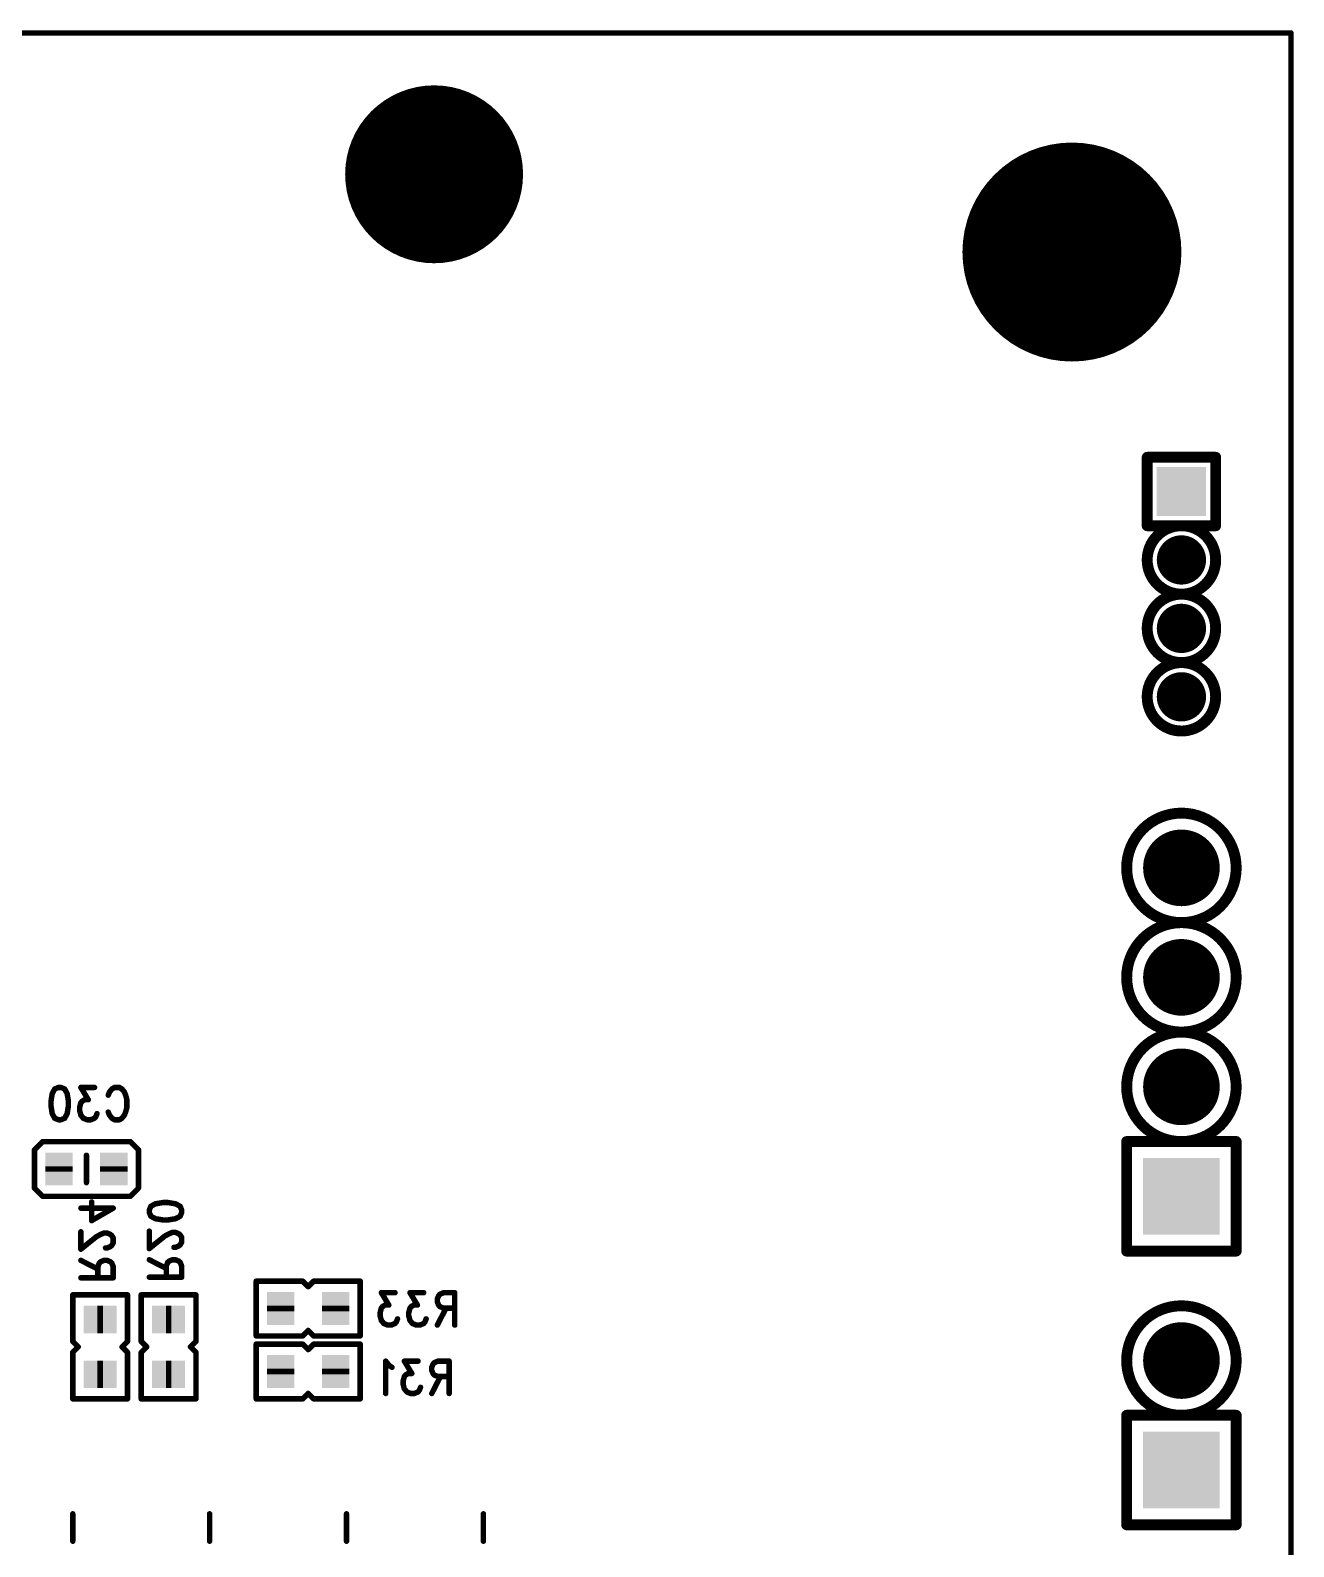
# Model space of a CAD drawing. Extents: x 100 to 156, y 84.7 to 174.
# Drawn here: x 120.97 to 144.05, y 146.35 to 174.05 of the extents above; entities that cross this region are included whole.
import ezdxf

# ---------------------------------------------------------------- set-up
doc = ezdxf.new("R2010")
doc.units = 0
doc.layers.get('0').update_dxf_attribs({"linetype": 'CONTINUOUS'})
doc.layers.add('MASK-BOTTOM_PHO', color=4, linetype='CONTINUOUS')
doc.layers.add('SILK-BOTTOM_PHO', color=5, linetype='CONTINUOUS')

# ---------------------------------------------------------------- blocks, each defined once
blk = doc.blocks.new('ROUND_32')
at = {"const_width": 1.999996}
blk.add_lwpolyline([(-0.999998, 0, 1), (0.999998, 0, 1)], format="xyb", close=True, dxfattribs=at)
blk = doc.blocks.new('ROUND_11')
at = {"const_width": 0.44996}
blk.add_lwpolyline([(-0.22498, 0, 1), (0.22498, 0, 1)], format="xyb", close=True, dxfattribs=at)
blk = doc.blocks.new('ROUND_130')
at = {"const_width": 0.700024}
blk.add_lwpolyline([(-0.350012, 0, 1), (0.350012, 0, 1)], format="xyb", close=True, dxfattribs=at)
blk = doc.blocks.new('SQUARE_132')
blk.add_solid([(0.700024, 0.700024), (0.700024, -0.700024), (-0.700024, 0.700024), (-0.700024, -0.700024)])
blk = doc.blocks.new('SQUARE_162')
blk.add_solid([(0.44996, 0.44996), (0.44996, -0.44996), (-0.44996, 0.44996), (-0.44996, -0.44996)])
blk = doc.blocks.new('ROUND_248')
at = {"const_width": 1.624964}
blk.add_lwpolyline([(-0.812482, 0, 1), (0.812482, 0, 1)], format="xyb", close=True, dxfattribs=at)
blk = doc.blocks.new('ROUND_1')
at = {"const_width": 0.050038}
blk.add_lwpolyline([(-0.025018, 0, 1), (0.025018, 0, 1)], format="xyb", close=True, dxfattribs=at)
blk = doc.blocks.new('SQUARE_16')
blk.add_solid([(0.250062, 0.250062), (0.250062, -0.250062), (-0.250062, 0.250062), (-0.250062, -0.250062)])
blk = doc.blocks.new('ROUND_6')
at = {"const_width": 0.099948}
blk.add_lwpolyline([(-0.049974, 0, 1), (0.049974, 0, 1)], format="xyb", close=True, dxfattribs=at)

msp = doc.modelspace()

# ---------------------------------------------------------------- linework, layer by layer
at = {"layer": 'MASK-BOTTOM_PHO'}
for points, const_width in [([(143.999966, 173.999906), (100.000054, 173.999906)], 0.100076), ([(143.999966, 100.000054), (143.999966, 173.999906)], 0.100076), ([(121.499884, 153.299922), (121.499884, 153.2001)], 0.500124), ([(122.499882, 153.299922), (122.499882, 153.2001)], 0.500124), ([(125.549914, 150.64994), (125.549914, 150.750016)], 0.500124), ([(126.549912, 150.64994), (126.549912, 150.750016)], 0.500124), ([(122.299984, 150.50008), (122.199908, 150.50008)], 0.500124), ([(123.549918, 150.50008), (123.450096, 150.50008)], 0.500124), ([(122.299984, 149.500082), (122.199908, 149.500082)], 0.500124), ([(123.549918, 149.500082), (123.450096, 149.500082)], 0.500124), ([(125.549914, 149.500082), (125.549914, 149.599904)], 0.500124), ([(126.549912, 149.500082), (126.549912, 149.599904)], 0.500124)]:
    msp.add_lwpolyline(points, dxfattribs=dict(at, const_width=const_width))
at = {"layer": 'SILK-BOTTOM_PHO'}
for points, const_width in [([(143.999966, 173.999906), (100.000054, 173.999906)], 0.100076), ([(143.999966, 100.000054), (143.999966, 173.999906)], 0.100076), ([(141.374876, 165.625018), (141.374876, 166.250112)], 0.199898), ([(141.374876, 166.250112), (142.625064, 166.250112)], 0.199898), ([(142.625064, 166.250112), (142.625064, 165.625018)], 0.199898), ([(141.374876, 165.625018), (141.374876, 164.999924)], 0.199898), ([(142.625064, 164.999924), (142.625064, 165.625018)], 0.199898), ([(141.374876, 164.999924), (142.625064, 164.999924)], 0.199898), ([(121.35231, 154.485848), (121.374916, 154.626564)], 0.100076), ([(121.374916, 154.626564), (121.420382, 154.710892)], 0.100076), ([(121.420382, 154.710892), (121.488708, 154.739086)], 0.100076), ([(121.488708, 154.739086), (121.534174, 154.739086)], 0.100076), ([(121.534174, 154.739086), (121.602246, 154.710892)], 0.100076), ([(121.602246, 154.710892), (121.647712, 154.626564)], 0.100076), ([(121.647712, 154.626564), (121.670572, 154.485848)], 0.100076), ([(122.147838, 154.739086), (121.897648, 154.739086)], 0.100076), ([(121.897648, 154.739086), (122.034046, 154.514042)], 0.100076), ([(122.397774, 154.59837), (122.42038, 154.654758)], 0.100076), ([(122.42038, 154.654758), (122.465846, 154.710892)], 0.100076), ([(122.465846, 154.710892), (122.511312, 154.739086)], 0.100076), ([(122.511312, 154.739086), (122.602244, 154.739086)], 0.100076), ([(122.602244, 154.739086), (122.64771, 154.710892)], 0.100076), ([(122.64771, 154.710892), (122.693176, 154.654758)], 0.100076), ([(122.693176, 154.654758), (122.715782, 154.59837)], 0.100076), ([(122.715782, 154.59837), (122.738642, 154.514042)], 0.100076), ([(121.35231, 154.40152), (121.35231, 154.485848)], 0.100076), ([(121.374916, 154.261058), (121.35231, 154.40152)], 0.100076), ([(121.420382, 154.176476), (121.374916, 154.261058)], 0.100076), ([(121.647712, 154.261058), (121.602246, 154.176476)], 0.100076), ([(121.670572, 154.40152), (121.647712, 154.261058)], 0.100076), ([(121.670572, 154.485848), (121.670572, 154.40152)], 0.100076), ([(121.897648, 154.457908), (121.875042, 154.373326)], 0.100076), ([(121.875042, 154.373326), (121.875042, 154.317192)], 0.100076), ([(121.875042, 154.317192), (121.897648, 154.232864)], 0.100076), ([(121.920508, 154.485848), (121.897648, 154.457908)], 0.100076), ([(121.965974, 154.514042), (121.920508, 154.485848)], 0.100076), ([(122.034046, 154.514042), (121.965974, 154.514042)], 0.100076), ([(122.170444, 154.20467), (122.193304, 154.261058)], 0.100076), ([(122.42038, 154.232864), (122.397774, 154.288998)], 0.100076), ([(122.715782, 154.288998), (122.693176, 154.232864)], 0.100076), ([(122.738642, 154.373326), (122.715782, 154.288998)], 0.100076), ([(122.738642, 154.514042), (122.738642, 154.373326)], 0.100076), ([(121.488708, 154.148536), (121.420382, 154.176476)], 0.100076), ([(121.534174, 154.148536), (121.488708, 154.148536)], 0.100076), ([(121.602246, 154.176476), (121.534174, 154.148536)], 0.100076), ([(121.897648, 154.232864), (121.943114, 154.176476)], 0.100076), ([(121.943114, 154.176476), (122.01144, 154.148536)], 0.100076), ([(122.01144, 154.148536), (122.079512, 154.148536)], 0.100076), ([(122.079512, 154.148536), (122.147838, 154.176476)], 0.100076), ([(122.147838, 154.176476), (122.170444, 154.20467)], 0.100076), ([(122.465846, 154.176476), (122.42038, 154.232864)], 0.100076), ([(122.511312, 154.148536), (122.465846, 154.176476)], 0.100076), ([(122.602244, 154.148536), (122.511312, 154.148536)], 0.100076), ([(122.64771, 154.176476), (122.602244, 154.148536)], 0.100076), ([(122.693176, 154.232864), (122.64771, 154.176476)], 0.100076), ([(121.05005, 153.599896), (121.19991, 153.75001)], 0.100076), ([(121.19991, 153.75001), (122.80011, 153.75001)], 0.100076), ([(122.80011, 153.75001), (122.94997, 153.599896)], 0.100076), ([(142.999968, 153.75001), (140.999972, 153.75001)], 0.199898), ([(140.999972, 153.75001), (140.999972, 152.750012)], 0.199898), ([(142.999968, 151.750014), (142.999968, 153.75001)], 0.199898), ([(121.05005, 152.900126), (121.05005, 153.599896)], 0.100076), ([(122.00001, 153.500074), (122.00001, 152.999948)], 0.100076), ([(122.94997, 153.599896), (122.94997, 152.900126)], 0.100076), ([(121.19991, 152.750012), (121.05005, 152.900126)], 0.100076), ([(122.94997, 152.900126), (122.80011, 152.750012)], 0.100076), ([(122.80011, 152.750012), (121.19991, 152.750012)], 0.100076), ([(122.09526, 152.306782), (122.09526, 152.64765)], 0.100076), ([(123.176538, 152.568148), (123.260866, 152.613614)], 0.100076), ([(123.260866, 152.613614), (123.401582, 152.636474)], 0.100076), ([(123.401582, 152.636474), (123.48591, 152.636474)], 0.100076), ([(123.48591, 152.636474), (123.626626, 152.613614)], 0.100076), ([(123.626626, 152.613614), (123.710954, 152.568148)], 0.100076), ([(140.999972, 152.750012), (140.999972, 151.750014)], 0.199898), ([(122.48896, 152.534112), (121.89841, 152.534112)], 0.100076), ([(122.48896, 152.534112), (122.09526, 152.306782)], 0.100076), ([(123.148344, 152.500076), (123.176538, 152.568148)], 0.100076), ([(123.148344, 152.45461), (123.148344, 152.500076)], 0.100076), ([(123.176538, 152.386284), (123.148344, 152.45461)], 0.100076), ([(123.260866, 152.340818), (123.176538, 152.386284)], 0.100076), ([(123.401582, 152.318212), (123.260866, 152.340818)], 0.100076), ([(123.48591, 152.318212), (123.401582, 152.318212)], 0.100076), ([(123.626626, 152.340818), (123.48591, 152.318212)], 0.100076), ([(123.710954, 152.386284), (123.626626, 152.340818)], 0.100076), ([(123.710954, 152.568148), (123.739148, 152.500076)], 0.100076), ([(123.739148, 152.45461), (123.710954, 152.386284)], 0.100076), ([(123.739148, 152.500076), (123.739148, 152.45461)], 0.100076), ([(121.89841, 151.78405), (121.89841, 152.102312)], 0.100076), ([(122.26417, 152.056846), (122.179588, 152.01138)], 0.100076), ([(122.320304, 152.079452), (122.26417, 152.056846)], 0.100076), ([(122.376438, 152.079452), (122.320304, 152.079452)], 0.100076), ([(122.432826, 152.056846), (122.376438, 152.079452)], 0.100076), ([(122.46102, 152.033986), (122.432826, 152.056846)], 0.100076), ([(122.48896, 151.98852), (122.46102, 152.033986)], 0.100076), ([(123.148344, 151.79548), (123.148344, 152.113742)], 0.100076), ([(123.429776, 152.02281), (123.148344, 151.79548)], 0.100076), ([(123.514104, 152.068276), (123.429776, 152.02281)], 0.100076), ([(123.570238, 152.090882), (123.514104, 152.068276)], 0.100076), ([(123.626626, 152.090882), (123.570238, 152.090882)], 0.100076), ([(123.68276, 152.068276), (123.626626, 152.090882)], 0.100076), ([(123.710954, 152.045416), (123.68276, 152.068276)], 0.100076), ([(123.739148, 151.99995), (123.710954, 152.045416)], 0.100076), ([(122.179588, 152.01138), (121.89841, 151.78405)], 0.100076), ([(122.348498, 151.80691), (122.376438, 151.80691)], 0.100076), ([(122.376438, 151.80691), (122.432826, 151.829516)], 0.100076), ([(122.432826, 151.829516), (122.46102, 151.852376)], 0.100076), ([(122.46102, 151.852376), (122.48896, 151.897842)], 0.100076), ([(122.48896, 151.897842), (122.48896, 151.98852)], 0.100076), ([(123.598432, 151.818086), (123.626626, 151.818086)], 0.100076), ([(123.626626, 151.818086), (123.68276, 151.840946)], 0.100076), ([(123.68276, 151.840946), (123.710954, 151.863552)], 0.100076), ([(123.710954, 151.863552), (123.739148, 151.909018)], 0.100076), ([(123.739148, 151.909018), (123.739148, 151.99995)], 0.100076), ([(140.999972, 151.750014), (142.999968, 151.750014)], 0.199898), ([(122.207782, 151.420576), (121.89841, 151.57958)], 0.100076), ([(122.235976, 151.534114), (122.207782, 151.465788)], 0.100076), ([(122.26417, 151.55672), (122.235976, 151.534114)], 0.100076), ([(122.320304, 151.57958), (122.26417, 151.55672)], 0.100076), ([(122.376438, 151.57958), (122.320304, 151.57958)], 0.100076), ([(122.432826, 151.55672), (122.376438, 151.57958)], 0.100076), ([(122.46102, 151.534114), (122.432826, 151.55672)], 0.100076), ([(122.48896, 151.465788), (122.46102, 151.534114)], 0.100076), ([(123.457716, 151.431752), (123.148344, 151.59101)], 0.100076), ([(123.48591, 151.545544), (123.457716, 151.477218)], 0.100076), ([(123.457716, 151.477218), (123.457716, 151.272748)], 0.100076), ([(123.514104, 151.56815), (123.48591, 151.545544)], 0.100076), ([(123.570238, 151.59101), (123.514104, 151.56815)], 0.100076), ([(123.626626, 151.59101), (123.570238, 151.59101)], 0.100076), ([(123.68276, 151.56815), (123.626626, 151.59101)], 0.100076), ([(123.710954, 151.545544), (123.68276, 151.56815)], 0.100076), ([(123.739148, 151.477218), (123.710954, 151.545544)], 0.100076), ([(123.739148, 151.272748), (123.739148, 151.477218)], 0.100076), ([(122.48896, 151.261318), (121.89841, 151.261318)], 0.100076), ([(122.207782, 151.465788), (122.207782, 151.261318)], 0.100076), ([(122.48896, 151.261318), (122.48896, 151.465788)], 0.100076), ([(123.739148, 151.272748), (123.148344, 151.272748)], 0.100076), ([(125.10008, 150.200106), (125.10008, 151.200104)], 0.100076), ([(125.10008, 151.200104), (125.949964, 151.200104)], 0.100076), ([(125.949964, 151.200104), (126.05004, 151.100028)], 0.100076), ([(126.05004, 151.100028), (126.150116, 151.200104)], 0.100076), ([(126.150116, 151.200104), (127, 151.200104)], 0.100076), ([(127, 151.200104), (127, 150.200106)], 0.100076), ([(121.750074, 150.949914), (122.750072, 150.949914)], 0.100076), ([(121.750074, 150.10003), (121.750074, 150.949914)], 0.100076), ([(122.750072, 150.949914), (122.750072, 150.10003)], 0.100076), ([(123.000008, 150.949914), (124.000006, 150.949914)], 0.100076), ([(123.000008, 150.10003), (123.000008, 150.949914)], 0.100076), ([(124.000006, 150.949914), (124.000006, 150.10003)], 0.100076), ([(127.63627, 150.98903), (127.386334, 150.98903)], 0.100076), ([(127.386334, 150.98903), (127.522732, 150.763986)], 0.100076), ([(128.159002, 150.98903), (127.909066, 150.98903)], 0.100076), ([(127.909066, 150.98903), (128.045464, 150.763986)], 0.100076), ([(128.431798, 150.932896), (128.409192, 150.876508)], 0.100076), ([(128.454658, 150.960836), (128.431798, 150.932896)], 0.100076), ([(128.52273, 150.98903), (128.454658, 150.960836)], 0.100076), ([(128.7272, 150.98903), (128.52273, 150.98903)], 0.100076), ([(128.7272, 150.98903), (128.7272, 150.39848)], 0.100076), ([(127.386334, 150.707852), (127.363728, 150.623524)], 0.100076), ([(127.409194, 150.736046), (127.386334, 150.707852)], 0.100076), ([(127.45466, 150.763986), (127.409194, 150.736046)], 0.100076), ([(127.522732, 150.763986), (127.45466, 150.763986)], 0.100076), ([(127.909066, 150.707852), (127.88646, 150.623524)], 0.100076), ([(127.931926, 150.736046), (127.909066, 150.707852)], 0.100076), ([(127.977392, 150.763986), (127.931926, 150.736046)], 0.100076), ([(128.045464, 150.763986), (127.977392, 150.763986)], 0.100076), ([(128.409192, 150.876508), (128.409192, 150.820374)], 0.100076), ([(128.409192, 150.820374), (128.431798, 150.763986)], 0.100076), ([(128.568196, 150.707852), (128.409192, 150.39848)], 0.100076), ([(128.431798, 150.763986), (128.454658, 150.736046)], 0.100076), ([(128.454658, 150.736046), (128.52273, 150.707852)], 0.100076), ([(128.52273, 150.707852), (128.7272, 150.707852)], 0.100076), ([(127.363728, 150.623524), (127.363728, 150.567136)], 0.100076), ([(127.363728, 150.567136), (127.386334, 150.482808)], 0.100076), ([(127.386334, 150.482808), (127.4318, 150.426674)], 0.100076), ([(127.4318, 150.426674), (127.500126, 150.39848)], 0.100076), ([(127.500126, 150.39848), (127.568198, 150.39848)], 0.100076), ([(127.568198, 150.39848), (127.63627, 150.426674)], 0.100076), ([(127.63627, 150.426674), (127.65913, 150.454614)], 0.100076), ([(127.65913, 150.454614), (127.681736, 150.511002)], 0.100076), ([(127.88646, 150.623524), (127.88646, 150.567136)], 0.100076), ([(127.88646, 150.567136), (127.909066, 150.482808)], 0.100076), ([(127.909066, 150.482808), (127.954532, 150.426674)], 0.100076), ([(127.954532, 150.426674), (128.022604, 150.39848)], 0.100076), ([(128.022604, 150.39848), (128.09093, 150.39848)], 0.100076), ([(128.09093, 150.39848), (128.159002, 150.426674)], 0.100076), ([(128.159002, 150.426674), (128.181862, 150.454614)], 0.100076), ([(128.181862, 150.454614), (128.204468, 150.511002)], 0.100076), ([(121.849896, 149.999954), (121.750074, 150.10003)], 0.100076), ([(122.750072, 150.10003), (122.649996, 149.999954)], 0.100076), ([(123.100084, 149.999954), (123.000008, 150.10003)], 0.100076), ([(124.000006, 150.10003), (123.89993, 149.999954)], 0.100076), ([(125.949964, 150.200106), (125.10008, 150.200106)], 0.100076), ([(126.05004, 150.299928), (125.949964, 150.200106)], 0.100076), ([(126.150116, 150.200106), (126.05004, 150.299928)], 0.100076), ([(127, 150.200106), (126.150116, 150.200106)], 0.100076), ([(121.750074, 149.899878), (121.849896, 149.999954)], 0.100076), ([(121.750074, 149.049994), (121.750074, 149.899878)], 0.100076), ([(122.649996, 149.999954), (122.750072, 149.899878)], 0.100076), ([(122.750072, 149.899878), (122.750072, 149.049994)], 0.100076), ([(123.000008, 149.899878), (123.100084, 149.999954)], 0.100076), ([(123.000008, 149.049994), (123.000008, 149.899878)], 0.100076), ([(123.89993, 149.999954), (124.000006, 149.899878)], 0.100076), ([(124.000006, 149.899878), (124.000006, 149.049994)], 0.100076), ([(125.10008, 149.049994), (125.10008, 150.049992)], 0.100076), ([(125.10008, 150.049992), (125.949964, 150.049992)], 0.100076), ([(125.949964, 150.049992), (126.05004, 149.949916)], 0.100076), ([(126.05004, 149.949916), (126.150116, 150.049992)], 0.100076), ([(126.150116, 150.049992), (127, 150.049992)], 0.100076), ([(127, 150.049992), (127, 149.049994)], 0.100076), ([(127.534162, 149.654768), (127.465836, 149.739096)], 0.100076), ([(127.465836, 149.739096), (127.465836, 149.148546)], 0.100076), ([(127.579628, 149.626574), (127.534162, 149.654768)], 0.100076), ([(128.056894, 149.739096), (127.806704, 149.739096)], 0.100076), ([(127.806704, 149.739096), (127.943102, 149.514052)], 0.100076), ([(128.329436, 149.682708), (128.30683, 149.626574)], 0.100076), ([(128.30683, 149.626574), (128.30683, 149.570186)], 0.100076), ([(128.30683, 149.570186), (128.329436, 149.514052)], 0.100076), ([(128.352296, 149.710902), (128.329436, 149.682708)], 0.100076), ([(128.420368, 149.739096), (128.352296, 149.710902)], 0.100076), ([(128.625092, 149.739096), (128.420368, 149.739096)], 0.100076), ([(128.625092, 149.739096), (128.625092, 149.148546)], 0.100076), ([(127.806704, 149.457918), (127.784098, 149.373336)], 0.100076), ([(127.784098, 149.373336), (127.784098, 149.317202)], 0.100076), ([(127.784098, 149.317202), (127.806704, 149.232874)], 0.100076), ([(127.829564, 149.485858), (127.806704, 149.457918)], 0.100076), ([(127.87503, 149.514052), (127.829564, 149.485858)], 0.100076), ([(127.943102, 149.514052), (127.87503, 149.514052)], 0.100076), ([(128.0795, 149.20468), (128.10236, 149.260814)], 0.100076), ([(128.465834, 149.457918), (128.30683, 149.148546)], 0.100076), ([(128.329436, 149.514052), (128.352296, 149.485858)], 0.100076), ([(128.352296, 149.485858), (128.420368, 149.457918)], 0.100076), ([(128.420368, 149.457918), (128.625092, 149.457918)], 0.100076), ([(122.750072, 149.049994), (121.750074, 149.049994)], 0.100076), ([(124.000006, 149.049994), (123.000008, 149.049994)], 0.100076), ([(125.949964, 149.049994), (125.10008, 149.049994)], 0.100076), ([(126.05004, 149.15007), (125.949964, 149.049994)], 0.100076), ([(126.150116, 149.049994), (126.05004, 149.15007)], 0.100076), ([(127, 149.049994), (126.150116, 149.049994)], 0.100076), ([(127.806704, 149.232874), (127.85217, 149.176486)], 0.100076), ([(127.85217, 149.176486), (127.920496, 149.148546)], 0.100076), ([(127.920496, 149.148546), (127.988568, 149.148546)], 0.100076), ([(127.988568, 149.148546), (128.056894, 149.176486)], 0.100076), ([(128.056894, 149.176486), (128.0795, 149.20468)], 0.100076), ([(141.99997, 148.75002), (140.999972, 148.75002)], 0.199898), ([(140.999972, 148.75002), (140.999972, 146.750024)], 0.199898), ([(142.999968, 148.75002), (141.99997, 148.75002)], 0.199898), ([(142.999968, 146.750024), (142.999968, 148.75002)], 0.199898), ([(121.750074, 146.45005), (121.750074, 146.949922)], 0.100076), ([(124.249942, 146.45005), (124.249942, 146.949922)], 0.100076), ([(126.750064, 146.45005), (126.750064, 146.949922)], 0.100076), ([(129.249932, 146.45005), (129.249932, 146.949922)], 0.100076), ([(140.999972, 146.750024), (142.999968, 146.750024)], 0.199898)]:
    msp.add_lwpolyline(points, dxfattribs=dict(at, const_width=const_width))
at = {"layer": 'SILK-BOTTOM_PHO', "const_width": 0.199898}
for points in [[(142.625064, 164.375084, 1), (141.374876, 164.375084)], [(141.374876, 164.375084, 1), (142.625064, 164.375084)], [(142.625064, 163.124896, 1), (141.374876, 163.124896)], [(141.374876, 163.124896, 1), (142.625064, 163.124896)], [(142.625064, 161.874962, 1), (141.374876, 161.874962)], [(141.374876, 161.874962, 1), (142.625064, 161.874962)], [(142.999968, 158.75, 1), (140.999972, 158.75)], [(140.999972, 158.75, 1), (142.999968, 158.75)], [(142.999968, 156.750004, 1), (140.999972, 156.750004)], [(140.999972, 156.750004, 1), (142.999968, 156.750004)], [(142.999968, 154.750008, 1), (140.999972, 154.750008)], [(140.999972, 154.750008, 1), (142.999968, 154.750008)], [(141.99997, 150.750016, 1), (141.99997, 148.75002)], [(141.99997, 148.75002, 1), (141.99997, 150.750016)]]:
    msp.add_lwpolyline(points, format="xyb", dxfattribs=at)

# ---------------------------------------------------------------- block references
at = {"layer": 'MASK-BOTTOM_PHO'}
for name, p in [('ROUND_1', (143.999966, 173.999906)), ('ROUND_248', (128.35001, 171.420028)), ('ROUND_32', (139.999974, 169.999914)), ('SQUARE_162', (141.99997, 165.625018)), ('ROUND_11', (141.99997, 164.375084)), ('ROUND_11', (141.99997, 163.124896)), ('ROUND_11', (141.99997, 161.874962)), ('ROUND_130', (141.99997, 158.75)), ('ROUND_130', (141.99997, 156.750004)), ('ROUND_130', (141.99997, 154.750008)), ('SQUARE_16', (121.499884, 153.299922)), ('SQUARE_16', (122.499882, 153.299922)), ('SQUARE_16', (121.499884, 153.2001)), ('SQUARE_16', (122.499882, 153.2001)), ('SQUARE_132', (141.99997, 152.750012)), ('SQUARE_16', (125.549914, 150.750016)), ('SQUARE_16', (126.549912, 150.750016)), ('SQUARE_16', (122.199908, 150.50008)), ('SQUARE_16', (122.299984, 150.50008)), ('SQUARE_16', (123.450096, 150.50008)), ('SQUARE_16', (123.549918, 150.50008)), ('SQUARE_16', (125.549914, 150.64994)), ('SQUARE_16', (126.549912, 150.64994)), ('ROUND_130', (141.99997, 149.750018)), ('SQUARE_16', (122.199908, 149.500082)), ('SQUARE_16', (122.299984, 149.500082)), ('SQUARE_16', (123.450096, 149.500082)), ('SQUARE_16', (123.549918, 149.500082)), ('SQUARE_16', (125.549914, 149.599904)), ('SQUARE_16', (125.549914, 149.500082)), ('SQUARE_16', (126.549912, 149.599904)), ('SQUARE_16', (126.549912, 149.500082)), ('SQUARE_132', (141.99997, 147.750022))]:
    msp.add_blockref(name, p, dxfattribs=at)
at = {"layer": 'SILK-BOTTOM_PHO'}
for name, p in [('ROUND_1', (143.999966, 173.999906)), ('ROUND_6', (141.374876, 166.250112)), ('ROUND_6', (142.625064, 166.250112)), ('ROUND_6', (141.374876, 165.625018)), ('ROUND_6', (141.374876, 165.625018)), ('ROUND_6', (142.625064, 165.625018)), ('ROUND_6', (142.625064, 165.625018)), ('ROUND_6', (141.374876, 164.999924)), ('ROUND_6', (142.625064, 164.999924)), ('ROUND_6', (141.374876, 164.375084)), ('ROUND_6', (141.374876, 164.375084)), ('ROUND_6', (142.625064, 164.375084)), ('ROUND_6', (142.625064, 164.375084)), ('ROUND_6', (141.374876, 163.124896)), ('ROUND_6', (141.374876, 163.124896)), ('ROUND_6', (142.625064, 163.124896)), ('ROUND_6', (142.625064, 163.124896)), ('ROUND_6', (141.374876, 161.874962)), ('ROUND_6', (141.374876, 161.874962)), ('ROUND_6', (142.625064, 161.874962)), ('ROUND_6', (142.625064, 161.874962)), ('ROUND_6', (140.999972, 158.75)), ('ROUND_6', (140.999972, 158.75)), ('ROUND_6', (142.999968, 158.75)), ('ROUND_6', (142.999968, 158.75)), ('ROUND_6', (140.999972, 156.750004)), ('ROUND_6', (140.999972, 156.750004)), ('ROUND_6', (142.999968, 156.750004)), ('ROUND_6', (142.999968, 156.750004)), ('ROUND_6', (140.999972, 154.750008)), ('ROUND_6', (140.999972, 154.750008)), ('ROUND_6', (142.999968, 154.750008)), ('ROUND_6', (142.999968, 154.750008)), ('ROUND_1', (121.374916, 154.626564)), ('ROUND_1', (121.420382, 154.710892)), ('ROUND_1', (121.488708, 154.739086)), ('ROUND_1', (121.534174, 154.739086)), ('ROUND_1', (121.534174, 154.739086)), ('ROUND_1', (121.602246, 154.710892)), ('ROUND_1', (121.647712, 154.626564)), ('ROUND_1', (121.897648, 154.739086)), ('ROUND_1', (122.147838, 154.739086)), ('ROUND_1', (122.397774, 154.59837)), ('ROUND_1', (122.42038, 154.654758)), ('ROUND_1', (122.465846, 154.710892)), ('ROUND_1', (122.511312, 154.739086)), ('ROUND_1', (122.602244, 154.739086)), ('ROUND_1', (122.64771, 154.710892)), ('ROUND_1', (122.693176, 154.654758)), ('ROUND_1', (122.715782, 154.59837)), ('ROUND_1', (122.715782, 154.59837)), ('ROUND_1', (121.35231, 154.485848)), ('ROUND_1', (121.35231, 154.40152)), ('ROUND_1', (121.374916, 154.261058)), ('ROUND_1', (121.647712, 154.261058)), ('ROUND_1', (121.670572, 154.485848)), ('ROUND_1', (121.670572, 154.40152)), ('ROUND_1', (121.875042, 154.373326)), ('ROUND_1', (121.875042, 154.317192)), ('ROUND_1', (121.897648, 154.457908)), ('ROUND_1', (121.920508, 154.485848)), ('ROUND_1', (121.965974, 154.514042)), ('ROUND_1', (122.034046, 154.514042)), ('ROUND_1', (122.193304, 154.261058)), ('ROUND_1', (122.397774, 154.288998)), ('ROUND_1', (122.715782, 154.288998)), ('ROUND_1', (122.715782, 154.288998)), ('ROUND_1', (122.738642, 154.514042)), ('ROUND_1', (122.738642, 154.373326)), ('ROUND_1', (121.420382, 154.176476)), ('ROUND_1', (121.488708, 154.148536)), ('ROUND_1', (121.534174, 154.148536)), ('ROUND_1', (121.602246, 154.176476)), ('ROUND_1', (121.897648, 154.232864)), ('ROUND_1', (121.943114, 154.176476)), ('ROUND_1', (122.01144, 154.148536)), ('ROUND_1', (122.079512, 154.148536)), ('ROUND_1', (122.147838, 154.176476)), ('ROUND_1', (122.170444, 154.20467)), ('ROUND_1', (122.42038, 154.232864)), ('ROUND_1', (122.465846, 154.176476)), ('ROUND_1', (122.511312, 154.148536)), ('ROUND_1', (122.602244, 154.148536)), ('ROUND_1', (122.64771, 154.176476)), ('ROUND_1', (122.693176, 154.232864)), ('ROUND_1', (121.19991, 153.75001)), ('ROUND_1', (122.80011, 153.75001)), ('ROUND_6', (140.999972, 153.75001)), ('ROUND_6', (142.999968, 153.75001)), ('ROUND_1', (121.05005, 153.599896)), ('ROUND_1', (122.00001, 153.500074)), ('ROUND_1', (122.94997, 153.599896)), ('ROUND_1', (121.05005, 152.900126)), ('ROUND_1', (122.00001, 152.999948)), ('ROUND_1', (122.94997, 152.900126)), ('ROUND_1', (121.19991, 152.750012)), ('ROUND_1', (121.19991, 152.750012)), ('ROUND_1', (122.09526, 152.64765)), ('ROUND_1', (122.80011, 152.750012)), ('ROUND_1', (123.260866, 152.613614)), ('ROUND_1', (123.401582, 152.636474)), ('ROUND_1', (123.48591, 152.636474)), ('ROUND_1', (123.626626, 152.613614)), ('ROUND_6', (140.999972, 152.750012)), ('ROUND_6', (140.999972, 152.750012)), ('ROUND_1', (121.89841, 152.534112)), ('ROUND_1', (122.09526, 152.306782)), ('ROUND_1', (122.48896, 152.534112)), ('ROUND_1', (122.48896, 152.534112)), ('ROUND_1', (123.148344, 152.500076)), ('ROUND_1', (123.148344, 152.45461)), ('ROUND_1', (123.176538, 152.568148)), ('ROUND_1', (123.176538, 152.386284)), ('ROUND_1', (123.260866, 152.340818)), ('ROUND_1', (123.401582, 152.318212)), ('ROUND_1', (123.48591, 152.318212)), ('ROUND_1', (123.626626, 152.340818)), ('ROUND_1', (123.710954, 152.568148)), ('ROUND_1', (123.710954, 152.386284)), ('ROUND_1', (123.739148, 152.500076)), ('ROUND_1', (123.739148, 152.45461)), ('ROUND_1', (123.739148, 152.45461)), ('ROUND_1', (121.89841, 152.102312)), ('ROUND_1', (122.26417, 152.056846)), ('ROUND_1', (122.320304, 152.079452)), ('ROUND_1', (122.376438, 152.079452)), ('ROUND_1', (122.432826, 152.056846)), ('ROUND_1', (122.46102, 152.033986)), ('ROUND_1', (123.148344, 152.113742)), ('ROUND_1', (123.429776, 152.02281)), ('ROUND_1', (123.514104, 152.068276)), ('ROUND_1', (123.570238, 152.090882)), ('ROUND_1', (123.626626, 152.090882)), ('ROUND_1', (123.68276, 152.068276)), ('ROUND_1', (123.710954, 152.045416)), ('ROUND_1', (121.89841, 151.78405)), ('ROUND_1', (122.179588, 152.01138)), ('ROUND_1', (122.348498, 151.80691)), ('ROUND_1', (122.376438, 151.80691)), ('ROUND_1', (122.432826, 151.829516)), ('ROUND_1', (122.46102, 151.852376)), ('ROUND_1', (122.48896, 151.98852)), ('ROUND_1', (122.48896, 151.897842)), ('ROUND_1', (123.148344, 151.79548)), ('ROUND_1', (123.598432, 151.818086)), ('ROUND_1', (123.626626, 151.818086)), ('ROUND_1', (123.68276, 151.840946)), ('ROUND_1', (123.710954, 151.863552)), ('ROUND_1', (123.739148, 151.99995)), ('ROUND_1', (123.739148, 151.909018)), ('ROUND_6', (140.999972, 151.750014)), ('ROUND_6', (142.999968, 151.750014)), ('ROUND_1', (121.89841, 151.57958)), ('ROUND_1', (122.235976, 151.534114)), ('ROUND_1', (122.26417, 151.55672)), ('ROUND_1', (122.320304, 151.57958)), ('ROUND_1', (122.376438, 151.57958)), ('ROUND_1', (122.432826, 151.55672)), ('ROUND_1', (122.46102, 151.534114)), ('ROUND_1', (123.148344, 151.59101)), ('ROUND_1', (123.457716, 151.477218)), ('ROUND_1', (123.48591, 151.545544)), ('ROUND_1', (123.514104, 151.56815)), ('ROUND_1', (123.570238, 151.59101)), ('ROUND_1', (123.626626, 151.59101)), ('ROUND_1', (123.68276, 151.56815)), ('ROUND_1', (123.710954, 151.545544)), ('ROUND_1', (123.739148, 151.477218)), ('ROUND_1', (121.89841, 151.261318)), ('ROUND_1', (122.207782, 151.465788)), ('ROUND_1', (122.207782, 151.420576)), ('ROUND_1', (122.207782, 151.261318)), ('ROUND_1', (122.48896, 151.465788)), ('ROUND_1', (122.48896, 151.261318)), ('ROUND_1', (122.48896, 151.261318)), ('ROUND_1', (123.148344, 151.272748)), ('ROUND_1', (123.457716, 151.431752)), ('ROUND_1', (123.457716, 151.272748)), ('ROUND_1', (123.739148, 151.272748)), ('ROUND_1', (123.739148, 151.272748)), ('ROUND_1', (125.10008, 151.200104)), ('ROUND_1', (125.949964, 151.200104)), ('ROUND_1', (126.150116, 151.200104)), ('ROUND_1', (127, 151.200104)), ('ROUND_1', (127, 151.200104)), ('ROUND_1', (121.750074, 150.949914)), ('ROUND_1', (121.750074, 150.949914)), ('ROUND_1', (122.750072, 150.949914)), ('ROUND_1', (123.000008, 150.949914)), ('ROUND_1', (123.000008, 150.949914)), ('ROUND_1', (124.000006, 150.949914)), ('ROUND_1', (126.05004, 151.100028)), ('ROUND_1', (127.386334, 150.98903)), ('ROUND_1', (127.63627, 150.98903)), ('ROUND_1', (127.909066, 150.98903)), ('ROUND_1', (128.159002, 150.98903)), ('ROUND_1', (128.431798, 150.932896)), ('ROUND_1', (128.454658, 150.960836)), ('ROUND_1', (128.52273, 150.98903)), ('ROUND_1', (128.7272, 150.98903)), ('ROUND_1', (128.7272, 150.98903)), ('ROUND_1', (127.386334, 150.707852)), ('ROUND_1', (127.409194, 150.736046)), ('ROUND_1', (127.45466, 150.763986)), ('ROUND_1', (127.522732, 150.763986)), ('ROUND_1', (127.909066, 150.707852)), ('ROUND_1', (127.931926, 150.736046)), ('ROUND_1', (127.977392, 150.763986)), ('ROUND_1', (128.045464, 150.763986)), ('ROUND_1', (128.409192, 150.876508)), ('ROUND_1', (128.409192, 150.820374)), ('ROUND_1', (128.431798, 150.763986)), ('ROUND_1', (128.454658, 150.736046)), ('ROUND_1', (128.52273, 150.707852)), ('ROUND_1', (128.568196, 150.707852)), ('ROUND_1', (128.7272, 150.707852)), ('ROUND_6', (141.99997, 150.750016)), ('ROUND_6', (141.99997, 150.750016)), ('ROUND_1', (127.363728, 150.623524)), ('ROUND_1', (127.363728, 150.567136)), ('ROUND_1', (127.386334, 150.482808)), ('ROUND_1', (127.4318, 150.426674)), ('ROUND_1', (127.500126, 150.39848)), ('ROUND_1', (127.500126, 150.39848)), ('ROUND_1', (127.568198, 150.39848)), ('ROUND_1', (127.63627, 150.426674)), ('ROUND_1', (127.65913, 150.454614)), ('ROUND_1', (127.681736, 150.511002)), ('ROUND_1', (127.88646, 150.623524)), ('ROUND_1', (127.88646, 150.567136)), ('ROUND_1', (127.909066, 150.482808)), ('ROUND_1', (127.954532, 150.426674)), ('ROUND_1', (128.022604, 150.39848)), ('ROUND_1', (128.09093, 150.39848)), ('ROUND_1', (128.159002, 150.426674)), ('ROUND_1', (128.181862, 150.454614)), ('ROUND_1', (128.204468, 150.511002)), ('ROUND_1', (128.409192, 150.39848)), ('ROUND_1', (128.7272, 150.39848)), ('ROUND_1', (121.750074, 150.10003)), ('ROUND_1', (122.750072, 150.10003)), ('ROUND_1', (123.000008, 150.10003)), ('ROUND_1', (124.000006, 150.10003)), ('ROUND_1', (125.10008, 150.200106)), ('ROUND_1', (125.949964, 150.200106)), ('ROUND_1', (126.05004, 150.299928)), ('ROUND_1', (126.150116, 150.200106)), ('ROUND_1', (127, 150.200106)), ('ROUND_1', (121.750074, 149.899878)), ('ROUND_1', (121.849896, 149.999954)), ('ROUND_1', (122.649996, 149.999954)), ('ROUND_1', (122.750072, 149.899878)), ('ROUND_1', (123.000008, 149.899878)), ('ROUND_1', (123.100084, 149.999954)), ('ROUND_1', (123.89993, 149.999954)), ('ROUND_1', (124.000006, 149.899878)), ('ROUND_1', (125.10008, 150.049992)), ('ROUND_1', (125.949964, 150.049992)), ('ROUND_1', (126.05004, 149.949916)), ('ROUND_1', (126.150116, 150.049992)), ('ROUND_1', (127, 150.049992)), ('ROUND_1', (127, 150.049992)), ('ROUND_1', (127.465836, 149.739096)), ('ROUND_1', (127.534162, 149.654768)), ('ROUND_1', (127.579628, 149.626574)), ('ROUND_1', (127.806704, 149.739096)), ('ROUND_1', (128.056894, 149.739096)), ('ROUND_1', (128.30683, 149.626574)), ('ROUND_1', (128.30683, 149.570186)), ('ROUND_1', (128.30683, 149.570186)), ('ROUND_1', (128.329436, 149.682708)), ('ROUND_1', (128.352296, 149.710902)), ('ROUND_1', (128.420368, 149.739096)), ('ROUND_1', (128.625092, 149.739096)), ('ROUND_1', (128.625092, 149.739096)), ('ROUND_1', (127.784098, 149.373336)), ('ROUND_1', (127.784098, 149.317202)), ('ROUND_1', (127.806704, 149.457918)), ('ROUND_1', (127.829564, 149.485858)), ('ROUND_1', (127.87503, 149.514052)), ('ROUND_1', (127.943102, 149.514052)), ('ROUND_1', (128.10236, 149.260814)), ('ROUND_1', (128.329436, 149.514052)), ('ROUND_1', (128.352296, 149.485858)), ('ROUND_1', (128.420368, 149.457918)), ('ROUND_1', (128.465834, 149.457918)), ('ROUND_1', (128.625092, 149.457918)), ('ROUND_1', (121.750074, 149.049994)), ('ROUND_1', (122.750072, 149.049994)), ('ROUND_1', (123.000008, 149.049994)), ('ROUND_1', (124.000006, 149.049994)), ('ROUND_1', (125.10008, 149.049994)), ('ROUND_1', (125.949964, 149.049994)), ('ROUND_1', (126.05004, 149.15007)), ('ROUND_1', (126.150116, 149.049994)), ('ROUND_1', (127, 149.049994)), ('ROUND_1', (127.465836, 149.148546)), ('ROUND_1', (127.806704, 149.232874)), ('ROUND_1', (127.85217, 149.176486)), ('ROUND_1', (127.920496, 149.148546)), ('ROUND_1', (127.988568, 149.148546)), ('ROUND_1', (128.056894, 149.176486)), ('ROUND_1', (128.0795, 149.20468)), ('ROUND_1', (128.30683, 149.148546)), ('ROUND_1', (128.625092, 149.148546)), ('ROUND_6', (140.999972, 148.75002)), ('ROUND_6', (141.99997, 148.75002)), ('ROUND_6', (141.99997, 148.75002)), ('ROUND_6', (141.99997, 148.75002)), ('ROUND_6', (141.99997, 148.75002)), ('ROUND_6', (142.999968, 148.75002)), ('ROUND_1', (121.750074, 146.949922)), ('ROUND_1', (124.249942, 146.949922)), ('ROUND_1', (126.750064, 146.949922)), ('ROUND_1', (129.249932, 146.949922)), ('ROUND_6', (140.999972, 146.750024)), ('ROUND_6', (142.999968, 146.750024)), ('ROUND_1', (121.750074, 146.45005)), ('ROUND_1', (124.249942, 146.45005)), ('ROUND_1', (126.750064, 146.45005)), ('ROUND_1', (129.249932, 146.45005))]:
    msp.add_blockref(name, p, dxfattribs=at)

doc.saveas('drawing.dxf')
